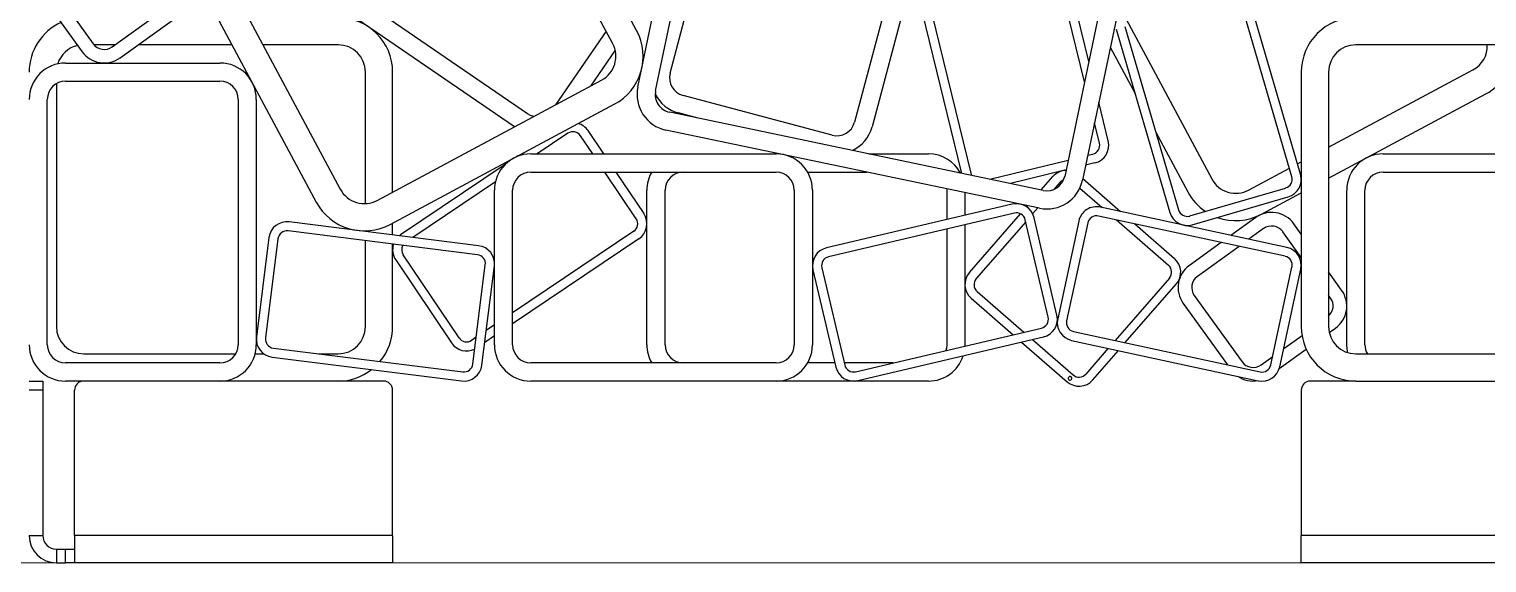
# Model space of a CAD drawing. Header units: millimetres. Extents: x 25115 to 31055, y 5999 to 10199.
# Drawn here: x 26052.5 to 26540.2, y 8713.1 to 8891.6 of the extents above; entities that cross this region are included whole.
import ezdxf

# ---------------------------------------------------------------- set-up
doc = ezdxf.new("R2010")
doc.units = ezdxf.units.MM
doc.header["$LTSCALE"] = 0.3
doc.layers.add('Visible', color=7, linetype='Continuous', lineweight=18)

msp = doc.modelspace()

# ---------------------------------------------------------------- linework, layer by layer
for p, q in [((26255.73, 8891.18), (26215.53, 8966.22)), ((26247.69, 8886.88), (26207.49, 8961.91)), ((26266.93, 8876.9), (26283.98, 8940.97)), ((26256.12, 8872.25), (26269.81, 8937.72)), ((26262.08, 8871.01), (26275.76, 8936.47)), ((26214.82, 8858.92), (26118.93, 8924.69)), ((26219.18, 8863.3), (26124.87, 8927.99)), ((26346.55, 8927.88), (26328.63, 8860.49)), ((26352.51, 8926.63), (26334.5, 8858.92)), ((26405.55, 8873.94), (26394.82, 8917.79)), ((26407, 8880.84), (26398.12, 8917.1)), ((26116.38, 8913.1), (26156.58, 8838.07)), ((26054.21, 8906.27), (26070.22, 8884.07)), ((26057.91, 8908.93), (26073.92, 8886.74)), ((26108.34, 8908.79), (26148.54, 8833.76)), ((26364.53, 8843.37), (26348.52, 8908.74)), ((26367.74, 8843.02), (26351.48, 8909.46)), ((26412.64, 8907.85), (26398.95, 8842.38)), ((26418.6, 8906.6), (26404.91, 8841.14)), ((26080.28, 8885.71), (26102.47, 8901.72)), ((26474.93, 8842.25), (26457.05, 8903.54)), ((26477.85, 8843.1), (26459.97, 8904.39)), ((26082.95, 8882.01), (26105.14, 8898.02)), ((26245.51, 8890.94), (26228.61, 8866.31)), ((26416.19, 8891.62), (26434.07, 8830.33)), ((26419.11, 8892.47), (26436.99, 8831.18)), ((26419.49, 8894.99), (26448.13, 8841.51)), ((26081.2, 8886.37), (26074.22, 8886.37)), ((26120.36, 8886.37), (26088.99, 8886.37)), ((26155.85, 8886.37), (26130.7, 8886.37)), ((26414.19, 8885.56), (26422.47, 8870.12)), ((26581.45, 8886.37), (26496.33, 8886.37)), ((26248.54, 8884.61), (26240.27, 8872.56)), ((26064.65, 8880.29), (26116.33, 8880.29)), ((26164.97, 8833.26), (26164.97, 8877.25)), ((26174.09, 8837.11), (26174.09, 8877.25)), ((26478.09, 8877.25), (26478.09, 8792.13)), ((26487.21, 8852.1), (26535.51, 8877.97)), ((26487.21, 8877.25), (26487.21, 8792.13)), ((26061.61, 8873.4), (26061.61, 8792.13)), ((26064.65, 8874.21), (26116.33, 8874.21)), ((26168.92, 8834.34), (26243.95, 8874.53)), ((26058.57, 8786.05), (26058.57, 8868.13)), ((26122.41, 8868.13), (26122.41, 8786.05)), ((26128.49, 8868.13), (26128.49, 8786.05)), ((26173.23, 8826.3), (26248.26, 8866.49)), ((26321.19, 8856.17), (26271.25, 8869.46)), ((26413.51, 8854.23), (26410.35, 8867.15)), ((26487.21, 8841.75), (26539.82, 8869.94)), ((26391.76, 8837.68), (26266.78, 8863.81)), ((26276.3, 8861.82), (26269.68, 8863.58)), ((26232.71, 8856.79), (26222.45, 8849.89)), ((26239.45, 8857.66), (26244.68, 8849.89)), ((26390.51, 8831.73), (26265.54, 8857.86)), ((26410.56, 8853.51), (26408.9, 8860.26)), ((26429.42, 8857.13), (26440.1, 8837.21)), ((26241.02, 8849.89), (26236.93, 8855.96)), ((26215.96, 8849.19), (26215.56, 8848.92)), ((26220.32, 8849.89), (26302.4, 8849.89)), ((26333.36, 8849.89), (26353.39, 8849.89)), ((26373.92, 8841.41), (26400.09, 8847.81)), ((26409.05, 8846.88), (26405.95, 8846.12)), ((26406.64, 8849.42), (26408.33, 8849.83)), ((26476.84, 8846.55), (26478.09, 8847.21)), ((26505.45, 8849.89), (26587.53, 8849.89)), ((26211.76, 8846.36), (26176.78, 8822.84)), ((26220.32, 8843.81), (26302.4, 8843.81)), ((26255.59, 8828.21), (26245.1, 8843.81)), ((26248.77, 8843.81), (26258.11, 8829.91)), ((26312.93, 8843.81), (26332.73, 8843.81)), ((26367.85, 8842.68), (26367.74, 8843.02)), ((26399.4, 8844.51), (26380.82, 8839.97)), ((26391.1, 8837.82), (26394.99, 8842.29)), ((26405.01, 8841.63), (26417.65, 8830.63)), ((26460.48, 8837.78), (26474.1, 8845.08)), ((26505.45, 8843.81), (26587.53, 8843.81)), ((26208.48, 8840.49), (26180.89, 8821.94)), ((26208.16, 8786.05), (26208.16, 8837.73)), ((26214.24, 8786.05), (26214.24, 8837.73)), ((26259.15, 8786.05), (26259.15, 8837.73)), ((26265.23, 8786.05), (26265.23, 8837.73)), ((26308.48, 8837.73), (26308.48, 8786.05)), ((26314.56, 8837.73), (26314.56, 8786.05)), ((26359.45, 8838.22), (26359.47, 8837.73)), ((26359.47, 8837.73), (26359.47, 8827.9)), ((26365.55, 8836.95), (26365.55, 8829.32)), ((26397.29, 8840.29), (26395.28, 8837.99)), ((26404.01, 8838.47), (26411.49, 8831.96)), ((26440.76, 8829.12), (26472.86, 8838.48)), ((26464.79, 8829.74), (26478.09, 8836.87)), ((26493.29, 8786.05), (26493.29, 8837.73)), ((26499.37, 8786.05), (26499.37, 8837.73)), ((26381.4, 8833.05), (26319.25, 8818.44)), ((26386.18, 8832.17), (26386.52, 8832.56)), ((26389.93, 8831.85), (26388.21, 8829.88)), ((26473.3, 8818.6), (26410.9, 8832.09)), ((26441.61, 8826.2), (26473.71, 8835.56)), ((26202.85, 8819.18), (26139.51, 8827.15)), ((26382.09, 8830.09), (26319.95, 8815.48)), ((26367.04, 8810.19), (26384.16, 8829.85)), ((26385.89, 8827.21), (26369.34, 8808.2)), ((26393.4, 8795.27), (26385.75, 8827.83)), ((26396.36, 8795.97), (26388.71, 8828.52)), ((26403.67, 8827.43), (26396.6, 8794.74)), ((26472.65, 8815.63), (26410.25, 8829.11)), ((26416.24, 8827.82), (26433.67, 8812.64)), ((26462.83, 8828.6), (26454.57, 8822.64)), ((26202.47, 8816.16), (26139.13, 8824.14)), ((26164.97, 8823.95), (26164.97, 8824.14)), ((26174.09, 8822.8), (26174.09, 8826.76)), ((26176.78, 8822.84), (26176.34, 8822.52)), ((26254.77, 8824), (26214.24, 8796.74)), ((26359.47, 8824.77), (26359.47, 8786.05)), ((26365.55, 8826.2), (26365.55, 8786.05)), ((26406.64, 8826.78), (26399.58, 8794.1)), ((26422.4, 8826.49), (26435.67, 8814.93)), ((26465.5, 8824.9), (26460.57, 8821.35)), ((26478.09, 8815.24), (26471.86, 8823.87)), ((26478.09, 8823.03), (26475.56, 8826.54)), ((26132.71, 8821.88), (26128.54, 8788.7)), ((26135.73, 8821.5), (26131.56, 8788.32)), ((26164.97, 8792.13), (26164.97, 8820.88)), ((26174.09, 8792.13), (26174.09, 8819.74)), ((26256.46, 8821.47), (26214.24, 8793.08)), ((26451.25, 8820.25), (26440.64, 8812.6)), ((26457.25, 8818.96), (26443.31, 8808.9)), ((26175.13, 8814.4), (26193.79, 8786.65)), ((26196.31, 8788.35), (26177.65, 8816.1)), ((26200.93, 8779.59), (26205.1, 8812.77)), ((26203.94, 8779.21), (26208.12, 8812.39)), ((26314.72, 8811.13), (26322.37, 8778.58)), ((26317.68, 8811.83), (26325.33, 8779.27)), ((26433.97, 8808.35), (26415.79, 8787.48)), ((26467.92, 8779.33), (26474.98, 8812.01)), ((26470.89, 8778.69), (26477.95, 8811.37)), ((26491.57, 8804.35), (26487.21, 8810.39)), ((26369.63, 8803.91), (26385.32, 8790.25)), ((26419.19, 8786.75), (26436.26, 8806.36)), ((26487.87, 8801.68), (26487.21, 8802.59)), ((26367.64, 8801.62), (26381.67, 8789.39)), ((26438.58, 8799.87), (26453.37, 8779.36)), ((26442.28, 8802.53), (26458.28, 8780.34)), ((26202.06, 8788.55), (26200.53, 8787.52)), ((26208.16, 8788.99), (26204.9, 8786.8)), ((26208.16, 8792.66), (26205.4, 8790.8)), ((26328.99, 8777.01), (26391.13, 8791.62)), ((26329.68, 8774.05), (26391.83, 8788.66)), ((26401.91, 8790.49), (26464.3, 8777)), ((26472.2, 8784.76), (26478.33, 8789.18)), ((26487.43, 8790.12), (26489.51, 8791.62)), ((26134.19, 8784.92), (26197.53, 8776.95)), ((26365.55, 8786.05), (26365.54, 8785.6)), ((26384.5, 8786.94), (26399.73, 8773.67)), ((26388.14, 8787.79), (26401.73, 8775.96)), ((26401.26, 8787.51), (26463.66, 8774.03)), ((26413.52, 8784.87), (26406.02, 8776.26)), ((26408.31, 8774.26), (26416.91, 8784.13)), ((26470.72, 8778.07), (26479.73, 8784.57)), ((26116.33, 8779.97), (26064.65, 8779.97)), ((26070.73, 8783.01), (26121.6, 8783.01)), ((26128.11, 8783.01), (26131.01, 8783.01)), ((26133.81, 8781.91), (26197.15, 8773.94)), ((26149.41, 8783.01), (26155.85, 8783.01)), ((26302.4, 8779.97), (26220.32, 8779.97)), ((26322.05, 8779.97), (26312.93, 8779.97)), ((26341.58, 8779.97), (26325.17, 8779.97)), ((26464.65, 8779.31), (26468.52, 8782.1)), ((26496.33, 8783.01), (26581.45, 8783.01)), ((26052.49, 8773.89), (26057.05, 8773.89)), ((26057.05, 8773.89), (26057.05, 8770.85)), ((26116.33, 8773.89), (26064.65, 8773.89)), ((26171.05, 8773.89), (26116.33, 8773.89)), ((26302.4, 8773.89), (26220.32, 8773.89)), ((26353.39, 8773.89), (26302.4, 8773.89)), ((26496.33, 8773.89), (26481.13, 8773.89)), ((26496.33, 8773.89), (26581.45, 8773.89)), ((26057.05, 8770.85), (26052.49, 8770.85)), ((26057.05, 8770.85), (26057.05, 8722.21)), ((26067.69, 8722.21), (26067.69, 8770.85)), ((26174.09, 8722.21), (26174.09, 8770.85)), ((26478.09, 8770.85), (26478.09, 8722.21)), ((26052.49, 8722.21), (26057.05, 8722.21)), ((26174.09, 8722.21), (26067.69, 8722.21)), ((26067.69, 8722.21), (26067.69, 8713.09)), ((26174.09, 8722.21), (26174.09, 8713.09)), ((26584.49, 8722.21), (26478.09, 8722.21)), ((26478.09, 8713.09), (26478.09, 8722.21)), ((26061.61, 8717.65), (26061.61, 8713.09)), ((26061.61, 8717.65), (26064.65, 8717.65)), ((26064.65, 8713.09), (26064.65, 8717.65)), ((26064.65, 8717.65), (26067.69, 8717.65)), ((26061.61, 8713.09), (26064.65, 8713.09)), ((26067.69, 8713.09), (26064.65, 8713.09)), ((26174.09, 8713.09), (26067.69, 8713.09)), ((26584.49, 8713.09), (26478.09, 8713.09))]:
    msp.add_line(p, q)
at = {"color": 7, "linetype": 'Continuous', "lineweight": 18, "true_color": 0xffffff}
msp.add_line((26584.49, 8713.09), (26478.09, 8713.09), dxfattribs=at)
at = {"flags": 128}
for points in [[(26221.28, 8862.39), (26220.22, 8862.73), (26219.18, 8863.3)], [(26359.47, 8786.05), (26359.35, 8784.86), (26359.15, 8784.1)], [(26493.58, 8783.44), (26493.52, 8783.68), (26493.29, 8786.05)]]:
    msp.add_lwpolyline(points, dxfattribs=at)
for centre, radius, start, end in [((26155.85, 8877.25), 18.24, 0, 90), ((26496.33, 8877.25), 18.24, 90, 180), ((26070.73, 8877.25), 18.24, 114.4908, 180), ((26239.65, 8882.57), 18.24, 298.1779, 28.1779), ((26070.73, 8877.25), 9.12, 102.7069, 162.412), ((26077.62, 8889.41), 4.56, 215.8011, 305.8011), ((26155.85, 8877.25), 9.12, 0, 90), ((26239.65, 8882.57), 9.12, 298.1779, 28.1779), ((26496.33, 8877.25), 9.12, 90, 180), ((26531.21, 8886.01), 9.12, 298.1779, 2.2384), ((26531.21, 8886.01), 18.24, 298.1779, 1.119), ((26077.62, 8889.41), 9.12, 215.8011, 305.8011), ((26064.65, 8868.13), 12.16, 90, 180), ((26116.33, 8868.13), 12.16, 0, 90), ((26272.81, 8875.33), 6.08, 165.1052, 255.1052), ((26064.65, 8868.13), 6.08, 90, 180), ((26116.33, 8868.13), 6.08, 0, 90), ((26268.03, 8869.76), 12.16, 168.1888, 258.1888), ((26268.03, 8869.76), 6.08, 168.1888, 258.1888), ((26272.81, 8875.33), 12.16, 206.7201, 255.1052), ((26234.41, 8854.27), 3.04, 33.919, 123.919), ((26234.41, 8854.27), 6.08, 33.919, 72.3208), ((26322.75, 8862.05), 6.08, 255.1052, 345.1052), ((26322.75, 8862.05), 12.16, 295.0366, 345.1052), ((26407.6, 8852.78), 3.04, 283.7561, 13.7561), ((26407.6, 8852.78), 6.08, 283.7561, 13.7561), ((26220.32, 8837.73), 12.16, 90, 180), ((26302.4, 8837.73), 12.16, 0, 90), ((26353.39, 8837.73), 12.16, 28.1096, 90), ((26505.45, 8837.73), 12.16, 90, 180), ((26220.32, 8837.73), 6.08, 90, 180), ((26271.31, 8837.73), 12.16, 150, 180), ((26271.31, 8837.73), 6.08, 90, 180), ((26302.4, 8837.73), 6.08, 0, 90), ((26393, 8843.63), 6.08, 258.1888, 348.1888), ((26399.58, 8838.3), 6.08, 91.9522, 138.9516), ((26472.01, 8841.4), 3.04, 286.2655, 16.2655), ((26472.01, 8841.4), 6.08, 286.2655, 16.2655), ((26505.45, 8837.73), 6.08, 90, 180), ((26164.62, 8842.38), 9.12, 208.1779, 298.1779), ((26393, 8843.63), 12.16, 258.1888, 348.1888), ((26399.58, 8838.3), 3.04, 109.5478, 138.9516), ((26456.17, 8845.82), 18.24, 208.1779, 236.2367), ((26456.17, 8845.82), 9.12, 208.1779, 298.1779), ((26164.62, 8842.38), 18.24, 208.1779, 298.1779), ((26382.79, 8827.13), 6.08, 13.2286, 103.2286), ((26409.61, 8826.14), 6.08, 77.8031, 167.8031), ((26138.75, 8821.12), 6.08, 82.8275, 172.8275), ((26253.07, 8826.52), 3.04, 303.919, 33.919), ((26253.07, 8826.52), 6.08, 303.919, 33.919), ((26382.79, 8827.13), 3.04, 13.2286, 103.2286), ((26409.61, 8826.14), 3.04, 77.8031, 167.8031), ((26439.91, 8832.03), 6.08, 196.2655, 286.2655), ((26439.91, 8832.03), 3.04, 196.2655, 286.2655), ((26456.17, 8845.82), 18.24, 250.2705, 298.1779), ((26468.17, 8821.21), 9.12, 35.8011, 125.8011), ((26138.75, 8821.12), 3.04, 82.8275, 172.8275), ((26468.17, 8821.21), 4.56, 35.8011, 125.8011), ((26180.17, 8817.8), 6.08, 161.7783, 213.919), ((26180.17, 8817.8), 3.04, 150.2891, 213.919), ((26202.09, 8813.15), 6.08, 352.8275, 82.8275), ((26320.64, 8812.52), 6.08, 103.2286, 193.2286), ((26472.01, 8812.65), 6.08, 347.8031, 77.8031), ((26202.09, 8813.15), 3.04, 352.8275, 82.8275), ((26320.64, 8812.52), 3.04, 103.2286, 193.2286), ((26431.67, 8810.35), 3.04, 318.9516, 48.9516), ((26431.67, 8810.35), 6.08, 318.9516, 48.9516), ((26445.98, 8805.2), 9.12, 125.8011, 215.8011), ((26472.01, 8812.65), 3.04, 347.8031, 77.8031), ((26371.63, 8806.2), 6.08, 138.9516, 228.9516), ((26371.63, 8806.2), 3.04, 138.9516, 228.9516), ((26445.98, 8805.2), 4.56, 125.8011, 215.8011), ((26484.17, 8799.01), 9.12, 305.8011, 35.8011), ((26484.17, 8799.01), 4.56, 311.8103, 35.8011), ((26390.44, 8794.58), 3.04, 283.2286, 13.2286), ((26390.44, 8794.58), 6.08, 283.2286, 13.2286), ((26402.55, 8793.46), 6.08, 167.8031, 257.8031), ((26402.55, 8793.46), 3.04, 167.8031, 257.8031), ((26070.73, 8792.13), 9.12, 180, 270), ((26134.57, 8787.94), 6.08, 172.8275, 262.8275), ((26134.57, 8787.94), 3.04, 172.8275, 262.8275), ((26155.85, 8792.13), 9.12, 270, 0), ((26155.85, 8792.13), 18.24, 320.1301, 0), ((26198.83, 8790.05), 3.04, 213.919, 303.919), ((26496.33, 8792.13), 18.24, 180, 270), ((26496.33, 8792.13), 9.12, 180, 270), ((26064.65, 8786.05), 12.16, 180, 270), ((26064.65, 8786.05), 6.08, 180, 270), ((26116.33, 8786.05), 12.16, 270, 0), ((26116.33, 8786.05), 6.08, 270, 0), ((26198.83, 8790.05), 6.08, 213.919, 296.6644), ((26220.32, 8786.05), 12.16, 180, 270), ((26220.32, 8786.05), 6.08, 180, 270), ((26271.31, 8786.05), 12.16, 180, 210), ((26271.31, 8786.05), 6.08, 180, 270), ((26302.4, 8786.05), 12.16, 270, 0), ((26302.4, 8786.05), 6.08, 270, 0), ((26505.45, 8786.05), 6.08, 180, 210), ((26197.91, 8779.97), 6.08, 262.8275, 352.8275), ((26197.91, 8779.97), 3.04, 262.8275, 352.8275), ((26328.29, 8779.97), 6.08, 193.2286, 283.2286), ((26328.29, 8779.97), 3.04, 193.2286, 283.2286), ((26353.39, 8786.05), 12.16, 270, 342.2673), ((26461.98, 8783.01), 4.56, 215.8011, 305.8011), ((26464.95, 8779.97), 6.08, 257.8031, 347.8031), ((26464.95, 8779.97), 3.04, 257.8031, 347.8031), ((26070.73, 8770.85), 3.04, 90, 180), ((26155.85, 8792.13), 18.24, 270, 307.8468), ((26171.05, 8770.85), 3.04, 0, 90), ((26403.73, 8778.25), 6.08, 228.9516, 318.9516), ((26400.73, 8774.81), 0.608, 138.9516, 318.9516), ((26400.73, 8774.81), 0.608, 318.9516, 138.9516), ((26403.73, 8778.25), 3.04, 228.9516, 318.9516), ((26461.98, 8783.01), 9.12, 235.288, 280.3183), ((26481.13, 8770.85), 3.04, 90, 180), ((26061.61, 8722.21), 9.12, 180, 270), ((26061.61, 8722.21), 4.56, 180, 270)]:
    msp.add_arc(centre, radius, start, end)
at = {"layer": 'Visible'}
msp.add_line((25773.15, 8713.09), (28212.06, 8713.09), dxfattribs=at)

doc.saveas('drawing.dxf')
